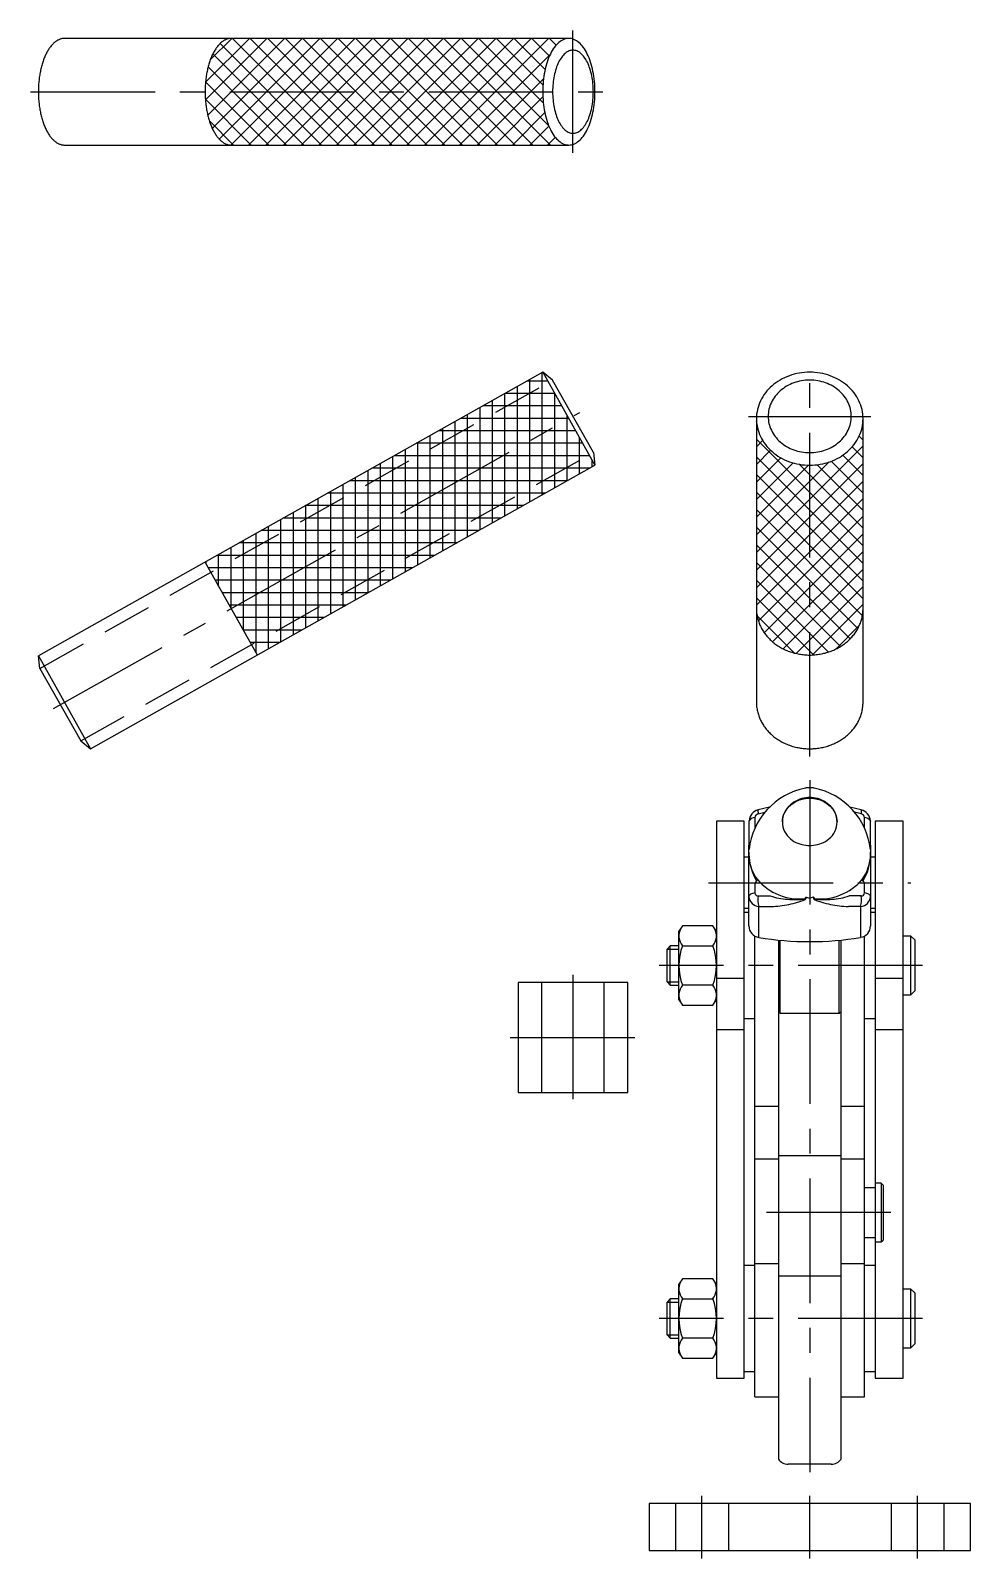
# Model space of a CAD drawing. Extents: x -210 to 341, y -47 to 379.
# Drawn here: x 101.2 to 341, y -24 to 365.6 of the extents above; entities that cross this region are included whole.
import ezdxf

# ---------------------------------------------------------------- set-up
doc = ezdxf.new("R2010")
doc.units = 0
doc.linetypes.add('CENTER', pattern=[50.8, 31.75, -6.35, 6.35, -6.35])
doc.linetypes.add('DASHED', pattern=[19.05, 12.7, -6.35])
doc.layers.get('0').update_dxf_attribs({"linetype": 'CONTINUOUS'})
doc.layers.add('CENTER', color=1, linetype='CENTER')

msp = doc.modelspace()

# ---------------------------------------------------------------- linework, layer by layer
at = {"color": 7, "linetype": 'CONTINUOUS'}
for p, q in [((238.55, 363.6), (109.89, 363.6)), ((109.89, 336.4), (238.55, 336.4)), ((231.88, 278.48), (103.23, 206.18)), ((234.41, 276.46), (231.88, 278.48)), ((231.88, 278.48), (245.21, 254.77)), ((244.8, 257.98), (234.41, 276.46)), ((286.4, 266.63), (286.4, 194.33)), ((313.6, 194.33), (313.6, 266.63)), ((244.8, 257.98), (245.21, 254.77)), ((116.56, 182.47), (245.21, 254.77)), ((159.09, 206.37), (145.76, 230.08)), ((103.64, 202.97), (103.23, 206.18)), ((103.23, 206.18), (116.56, 182.47)), ((103.64, 202.97), (114.03, 184.49)), ((114.03, 184.49), (116.56, 182.47)), ((300.95, 172.47), (299.05, 172.47)), ((289.73, 167.55), (286.84, 166.85)), ((299.05, 169.97), (299.07, 169.97)), ((300.95, 169.97), (300.93, 169.97)), ((313.16, 166.85), (310.26, 167.55)), ((276.2, 164), (276.2, 21.95)), ((283.3, 164), (276.2, 164)), ((283.3, 21.95), (283.3, 164)), ((284.5, 163.96), (284.53, 164.11)), ((284.5, 163.96), (284.5, 157.89)), ((286.03, 164.91), (286.03, 162.38)), ((286.87, 165.87), (288.56, 166.27)), ((313.13, 165.87), (311.43, 166.28)), ((313.97, 162.38), (313.97, 164.91)), ((315.47, 164.11), (315.5, 163.96)), ((315.5, 157.89), (315.5, 163.96)), ((316.7, 164), (316.7, 21.95)), ((323.8, 164), (316.7, 164)), ((323.8, 21.95), (323.8, 164)), ((284.5, 156.1), (284.5, 155.51)), ((299.05, 157.86), (299.07, 157.86)), ((300.95, 157.86), (300.93, 157.86)), ((315.5, 155.51), (315.5, 156.1)), ((284.09, 154.79), (283.3, 154.79)), ((284.5, 155.51), (284.57, 154.7)), ((316.7, 154.79), (315.91, 154.79)), ((284.5, 137.29), (284.5, 150.82)), ((286.03, 148.23), (286.03, 145.71)), ((313.97, 145.71), (313.97, 148.23)), ((315.5, 150.82), (315.5, 137.29)), ((286.87, 144.95), (289.92, 144.93)), ((298.83, 144.38), (298.83, 144.23)), ((299.02, 144.58), (299, 144.22)), ((299.05, 144.58), (300, 144.38)), ((300.95, 144.58), (300, 144.38)), ((300.98, 144.58), (301, 144.22)), ((301.17, 144.38), (301.17, 144.23)), ((313.13, 144.95), (310.08, 144.93)), ((283.3, 141.79), (284.09, 141.79)), ((284.5, 140.7), (283.3, 140.7)), ((287.02, 142.27), (290.14, 142.25)), ((287.02, 134.33), (287.02, 142.27)), ((312.98, 142.27), (309.86, 142.25)), ((312.98, 142.27), (312.98, 134.33)), ((316.7, 140.7), (315.5, 140.7)), ((315.91, 141.79), (316.7, 141.79)), ((267.58, 137.29), (266.62, 135.94)), ((275.25, 137.29), (267.58, 137.29)), ((276.2, 135.94), (275.25, 137.29)), ((266.62, 118.46), (266.62, 135.94)), ((286, 17.2), (286, 134.7)), ((292, 133.68), (292, 1.34)), ((292.45, 115.05), (292.45, 133.64)), ((307.55, 115.05), (307.55, 133.64)), ((308, 1.34), (308, 133.68)), ((314, 17.2), (314, 134.71)), ((325.8, 134.7), (323.8, 134.7)), ((325.8, 119.7), (325.8, 134.7)), ((326.8, 133.7), (325.8, 134.7)), ((326.8, 133.7), (326.8, 120.7)), ((264.41, 132.2), (263.6, 131.39)), ((263.6, 123.01), (263.6, 131.39)), ((264.41, 122.2), (264.41, 132.2)), ((266.62, 132.2), (264.41, 132.2)), ((267.58, 132.24), (275.25, 132.24)), ((253.6, 122.85), (225.6, 122.85)), ((225.6, 122.85), (225.6, 94.85)), ((231.6, 122.85), (231.6, 94.85)), ((247.6, 94.85), (247.6, 122.85)), ((253.6, 94.85), (253.6, 122.85)), ((263.6, 123.01), (264.41, 122.2)), ((264.41, 122.2), (266.62, 122.2)), ((275.25, 122.15), (267.58, 122.15)), ((283.3, 123.86), (276.2, 123.86)), ((323.8, 123.86), (316.7, 123.86)), ((266.62, 118.46), (267.58, 117.11)), ((267.58, 117.11), (275.25, 117.11)), ((275.25, 117.11), (276.2, 118.46)), ((323.8, 119.7), (325.8, 119.7)), ((325.8, 119.7), (326.8, 120.7)), ((283.3, 113.7), (286, 113.7)), ((292, 115.5), (292.45, 115.05)), ((292.45, 115.05), (307.55, 115.05)), ((307.55, 115.05), (308, 115.5)), ((314, 113.7), (316.7, 113.7)), ((276.2, 110.91), (283.3, 110.91)), ((316.7, 110.91), (323.8, 110.91)), ((225.6, 94.85), (253.6, 94.85)), ((292, 91.2), (286, 91.2)), ((314, 91.2), (308, 91.2)), ((292, 78.75), (308, 78.75)), ((292, 77.79), (286, 77.79)), ((314, 77.79), (308, 77.79)), ((316.7, 70.52), (314, 70.52)), ((318.2, 71.7), (316.7, 71.7)), ((318.2, 71.7), (318.2, 56.7)), ((318.7, 71.2), (318.2, 71.7)), ((318.7, 71.2), (318.7, 57.2)), ((314, 57.87), (316.7, 57.87)), ((316.7, 56.7), (318.2, 56.7)), ((318.2, 56.7), (318.7, 57.2)), ((286, 50.7), (283.3, 50.7)), ((292, 51.1), (286, 51.1)), ((314, 51.1), (308, 51.1)), ((316.7, 50.7), (314, 50.7)), ((267.58, 47.29), (266.62, 45.94)), ((275.25, 47.29), (267.58, 47.29)), ((276.2, 45.94), (275.25, 47.29)), ((292, 48.1), (308, 48.1)), ((266.62, 28.46), (266.62, 45.94)), ((325.8, 44.7), (323.8, 44.7)), ((325.8, 29.7), (325.8, 44.7)), ((326.8, 43.7), (325.8, 44.7)), ((326.8, 43.7), (326.8, 30.7)), ((264.41, 42.2), (263.6, 41.39)), ((263.6, 33.01), (263.6, 41.39)), ((264.41, 32.2), (264.41, 42.2)), ((266.62, 42.2), (264.41, 42.2)), ((267.58, 42.24), (275.25, 42.24)), ((263.6, 33.01), (264.41, 32.2)), ((264.41, 32.2), (266.62, 32.2)), ((275.25, 32.16), (267.58, 32.16)), ((266.62, 28.46), (267.58, 27.11)), ((275.25, 27.11), (276.2, 28.46)), ((323.8, 29.7), (325.8, 29.7)), ((325.8, 29.7), (326.8, 30.7)), ((267.58, 27.11), (275.25, 27.11)), ((283.3, 23.7), (286, 23.7)), ((314, 23.7), (316.7, 23.7)), ((276.2, 21.95), (283.3, 21.95)), ((316.7, 21.95), (323.8, 21.95)), ((286, 17.2), (292, 17.2)), ((308, 17.2), (314, 17.2)), ((305.5, 0), (294.5, 0)), ((341, -10), (259, -10)), ((259, -10), (259, -22)), ((341, -22), (341, -10)), ((259, -22), (341, -22))]:
    msp.add_line(p, q, dxfattribs=at)
at = {"color": 3, "linetype": 'CONTINUOUS'}
for p, q in [((145.84, 347.9), (161.54, 363.6)), ((145.87, 352.41), (157.05, 363.6)), ((146.44, 344.01), (166.03, 363.6)), ((147.08, 358.12), (152.56, 363.6)), ((147.58, 340.66), (170.52, 363.6)), ((149.35, 337.94), (175.01, 363.6)), ((152.31, 336.4), (179.5, 363.6)), ((179.96, 336.4), (152.76, 363.6)), ((156.79, 336.4), (183.99, 363.6)), ((184.45, 336.4), (157.25, 363.6)), ((161.29, 336.4), (188.49, 363.6)), ((188.94, 336.4), (161.74, 363.6)), ((165.78, 336.4), (192.98, 363.6)), ((193.44, 336.4), (166.24, 363.6)), ((170.27, 336.4), (197.47, 363.6)), ((197.93, 336.4), (170.73, 363.6)), ((174.76, 336.4), (201.96, 363.6)), ((202.42, 336.4), (175.22, 363.6)), ((179.25, 336.4), (206.45, 363.6)), ((206.91, 336.4), (179.71, 363.6)), ((183.74, 336.4), (210.94, 363.6)), ((211.4, 336.4), (184.2, 363.6)), ((188.23, 336.4), (215.43, 363.6)), ((215.89, 336.4), (188.69, 363.6)), ((192.72, 336.4), (219.92, 363.6)), ((220.38, 336.4), (193.18, 363.6)), ((197.21, 336.4), (224.41, 363.6)), ((224.87, 336.4), (197.67, 363.6)), ((201.7, 336.4), (228.9, 363.6)), ((229.36, 336.4), (202.16, 363.6)), ((206.19, 336.4), (233.39, 363.6)), ((233.85, 336.4), (206.65, 363.6)), ((233.42, 341.32), (211.14, 363.6)), ((232.03, 347.2), (215.63, 363.6)), ((231.94, 351.78), (220.12, 363.6)), ((232.5, 355.71), (224.61, 363.6)), ((233.6, 359.1), (229.1, 363.6)), ((235.3, 361.88), (233.59, 363.6)), ((237.79, 363.51), (237.88, 363.6)), ((238.11, 363.57), (238.08, 363.6)), ((170.98, 336.4), (147.73, 359.65)), ((175.47, 336.4), (149.58, 362.3)), ((210.68, 336.4), (233.78, 359.5)), ((166.49, 336.4), (146.54, 356.36)), ((162, 336.4), (145.88, 352.53)), ((215.17, 336.4), (232.08, 353.32)), ((157.51, 336.4), (145.83, 348.08)), ((219.66, 336.4), (231.92, 348.66)), ((224.15, 336.4), (232.42, 344.67)), ((153.02, 336.4), (146.84, 342.58)), ((228.64, 336.4), (233.46, 341.22)), ((233.13, 336.4), (235.09, 338.37)), ((237.62, 336.4), (237.72, 336.5)), ((238.34, 336.4), (238.33, 336.41)), ((228.6, 245.44), (228.6, 276.64)), ((231.77, 247.22), (231.77, 278.42)), ((234.94, 273.05), (222.22, 273.05)), ((222.25, 241.87), (222.25, 273.07)), ((225.42, 243.65), (225.42, 274.85)), ((233.15, 276.22), (227.87, 276.22)), ((234.95, 249), (234.95, 273.02)), ((215.9, 238.3), (215.9, 269.5)), ((236.72, 269.87), (216.57, 269.87)), ((219.07, 240.08), (219.07, 271.28)), ((209.55, 234.73), (209.55, 265.93)), ((238.5, 266.7), (210.92, 266.7)), ((212.72, 236.51), (212.72, 267.71)), ((238.12, 250.79), (238.12, 267.37)), ((286.43, 265.86), (286.4, 265.89)), ((313.6, 265.63), (313.56, 265.67)), ((203.2, 231.16), (203.2, 262.36)), ((240.29, 263.52), (205.27, 263.52)), ((206.37, 232.95), (206.37, 264.15)), ((241.3, 252.57), (241.3, 261.72)), ((286.4, 263.95), (286.68, 264.23)), ((313.6, 234.2), (286.4, 261.4)), ((286.4, 259.46), (287.99, 261.05)), ((313.6, 261.14), (312.59, 262.14)), ((313.21, 263.82), (313.6, 264.21)), ((243.86, 257.17), (193.97, 257.17)), ((196.85, 227.59), (196.85, 258.79)), ((242.07, 260.35), (199.62, 260.35)), ((200.02, 229.38), (200.02, 260.58)), ((286.4, 232.52), (313.6, 259.72)), ((286.4, 254.97), (290.01, 258.58)), ((313.6, 252.16), (308.43, 257.32)), ((313.6, 256.65), (310.81, 259.43)), ((187.32, 222.24), (187.32, 253.44)), ((243.84, 254), (188.32, 254)), ((190.5, 224.02), (190.5, 255.22)), ((193.67, 225.81), (193.67, 257.01)), ((244.47, 254.36), (244.47, 256.08)), ((313.6, 229.71), (286.4, 256.91)), ((286.4, 250.48), (292.6, 256.68)), ((286.4, 237.01), (304.99, 255.59)), ((286.4, 245.99), (295.77, 255.36)), ((286.4, 228.03), (313.6, 255.23)), ((286.4, 241.5), (299.67, 254.77)), ((313.6, 238.69), (297.28, 255.01)), ((313.6, 243.18), (301.89, 254.88)), ((313.6, 247.67), (305.49, 255.78)), ((180.97, 218.67), (180.97, 249.87)), ((238.19, 250.82), (182.67, 250.82)), ((184.15, 220.46), (184.15, 251.66)), ((313.6, 225.22), (286.4, 252.42)), ((286.4, 223.54), (313.6, 250.74)), ((174.62, 215.1), (174.62, 246.3)), ((232.54, 247.65), (177.02, 247.65)), ((177.8, 216.89), (177.8, 248.09)), ((313.6, 220.73), (286.4, 247.93)), ((286.4, 219.05), (313.6, 246.25)), ((168.27, 211.53), (168.27, 242.74)), ((226.89, 244.47), (171.37, 244.47)), ((171.45, 213.32), (171.45, 244.52)), ((313.44, 216.4), (286.4, 243.44)), ((286.9, 215.05), (313.6, 241.76)), ((215.59, 238.12), (160.07, 238.12)), ((161.92, 207.97), (161.92, 239.17)), ((165.1, 209.75), (165.1, 240.95)), ((221.24, 241.3), (165.72, 241.3)), ((312.26, 213.09), (286.4, 238.94)), ((152.4, 218.27), (152.4, 233.81)), ((209.94, 234.95), (154.42, 234.95)), ((155.57, 212.62), (155.57, 235.6)), ((158.75, 206.97), (158.75, 237.38)), ((310.33, 210.52), (286.4, 234.45)), ((288.39, 212.06), (313.6, 237.27)), ((146.05, 229.57), (146.05, 230.25)), ((204.29, 231.77), (148.77, 231.77)), ((149.22, 223.92), (149.22, 232.03)), ((307.83, 208.53), (286.4, 229.96)), ((290.54, 209.71), (313.6, 232.78)), ((198.64, 228.6), (146.6, 228.6)), ((293.25, 207.94), (313.6, 228.29)), ((192.99, 225.42), (148.38, 225.42)), ((187.34, 222.25), (150.17, 222.25)), ((304.75, 207.12), (286.4, 225.47)), ((296.56, 206.76), (313.6, 223.8)), ((181.69, 219.07), (151.95, 219.07)), ((300.98, 206.4), (286.4, 220.98)), ((300.68, 206.39), (313.6, 219.31)), ((176.04, 215.9), (153.73, 215.9)), ((296, 206.9), (286.58, 216.32)), ((170.39, 212.72), (155.52, 212.72)), ((306.69, 207.9), (312.64, 213.86)), ((164.74, 209.55), (157.3, 209.55)), ((159.09, 206.37), (159.09, 206.37)), ((263.6, 131.39), (266.62, 131.39)), ((263.6, 123.01), (266.62, 123.01)), ((263.6, 41.39), (266.62, 41.39)), ((263.6, 33.01), (266.62, 33.01))]:
    msp.add_line(p, q, dxfattribs=at)
at = {"color": 3, "linetype": 'DASHED'}
for p, q in [((103.64, 202.97), (234.41, 276.46)), ((114.03, 184.49), (244.8, 257.98)), ((265.75, -10), (265.75, -22)), ((279.25, -10), (279.25, -22)), ((320.75, -10), (320.75, -22)), ((334.25, -10), (334.25, -22))]:
    msp.add_line(p, q, dxfattribs=at)
at = {"color": 7, "linetype": 'CONTINUOUS', "flags": 128}
for points in [[(299.1, 172.47), (299, 172.46), (298.9, 172.45)], [(301.1, 172.45), (301, 172.46), (300.9, 172.47)], [(293.02, 163.83), (293.05, 164.44), (293.25, 165.36), (293.61, 166.24), (294.12, 167.06), (294.77, 167.81), (295.55, 168.46), (296.42, 169), (297.38, 169.41), (298.41, 169.69), (299.46, 169.84), (300.54, 169.84), (301.59, 169.69), (302.62, 169.41), (303.58, 169), (304.45, 168.46), (305.23, 167.81), (305.88, 167.06), (306.39, 166.24), (306.75, 165.36), (306.95, 164.44), (306.98, 163.8)], [(286.86, 166.85), (286.82, 166.84), (286.79, 166.77), (286.78, 166.63), (286.79, 166.43), (286.82, 166.17), (286.87, 165.87)], [(284.46, 154.87), (284.33, 154.82), (284.09, 154.79)], [(315.91, 154.79), (315.67, 154.82), (315.54, 154.87)], [(286.03, 145.71), (285.71, 145.66), (285.42, 145.58), (285.16, 145.48), (284.93, 145.36), (284.75, 145.23), (284.61, 145.08), (284.53, 144.92), (284.5, 144.76)], [(315.5, 144.76), (315.47, 144.92), (315.39, 145.08), (315.25, 145.23), (315.07, 145.36), (314.84, 145.48), (314.58, 145.58), (314.29, 145.66), (313.97, 145.71)], [(284.09, 141.79), (284.33, 141.76), (284.5, 141.7)], [(315.5, 141.7), (315.67, 141.76), (315.91, 141.79)]]:
    msp.add_lwpolyline(points, dxfattribs=at)
at = {"color": 7, "linetype": 'CONTINUOUS'}
for points in [[(109.89, 363.6, 0), (109.73, 363.6, 0), (109.57, 363.58, 0), (109.4, 363.56, 0), (109.24, 363.54, 0), (109.08, 363.5, 0), (108.92, 363.45, 0), (108.75, 363.4, 0), (108.59, 363.34, 0), (108.43, 363.27, 0), (108.28, 363.19, 0), (108.12, 363.11, 0), (107.96, 363.01, 0), (107.8, 362.91, 0), (107.65, 362.81, 0), (107.5, 362.69, 0), (107.34, 362.56, 0), (107.19, 362.43, 0), (107.05, 362.29, 0), (106.9, 362.15, 0), (106.75, 361.99, 0), (106.61, 361.83, 0), (106.47, 361.67, 0), (106.33, 361.49, 0), (106.19, 361.31, 0), (106.06, 361.12, 0), (105.92, 360.92, 0), (105.8, 360.72, 0), (105.67, 360.51, 0), (105.54, 360.3, 0), (105.42, 360.08, 0), (105.3, 359.85, 0), (105.18, 359.62, 0), (105.07, 359.38, 0), (104.96, 359.13, 0), (104.85, 358.88, 0), (104.74, 358.63, 0), (104.64, 358.37, 0), (104.54, 358.1, 0), (104.45, 357.83, 0), (104.35, 357.56, 0), (104.27, 357.28, 0), (104.18, 356.99, 0), (104.1, 356.7, 0), (104.02, 356.41, 0), (103.94, 356.12, 0), (103.87, 355.81, 0), (103.8, 355.51, 0), (103.74, 355.2, 0), (103.68, 354.89, 0), (103.62, 354.58, 0), (103.57, 354.27, 0), (103.52, 353.95, 0), (103.47, 353.63, 0), (103.43, 353.31, 0), (103.39, 352.98, 0), (103.36, 352.65, 0), (103.33, 352.32, 0), (103.3, 352, 0), (103.28, 351.67, 0), (103.26, 351.33, 0), (103.25, 351, 0), (103.24, 350.67, 0), (103.23, 350.33, 0), (103.23, 350, 0), (103.23, 349.67, 0), (103.24, 349.33, 0), (103.25, 349, 0), (103.26, 348.67, 0), (103.28, 348.33, 0), (103.3, 348, 0), (103.33, 347.68, 0), (103.36, 347.35, 0), (103.39, 347.02, 0), (103.43, 346.69, 0), (103.47, 346.37, 0), (103.52, 346.05, 0), (103.57, 345.73, 0), (103.62, 345.42, 0), (103.68, 345.11, 0), (103.74, 344.8, 0), (103.8, 344.49, 0), (103.87, 344.19, 0), (103.94, 343.88, 0), (104.02, 343.59, 0), (104.1, 343.3, 0), (104.18, 343.01, 0), (104.27, 342.72, 0), (104.35, 342.44, 0), (104.45, 342.17, 0), (104.54, 341.9, 0), (104.64, 341.63, 0), (104.74, 341.37, 0), (104.85, 341.12, 0), (104.96, 340.87, 0), (105.07, 340.62, 0), (105.18, 340.38, 0), (105.3, 340.15, 0), (105.42, 339.92, 0), (105.54, 339.7, 0), (105.67, 339.49, 0), (105.8, 339.28, 0), (105.92, 339.08, 0), (106.06, 338.88, 0), (106.19, 338.69, 0), (106.33, 338.51, 0), (106.47, 338.33, 0), (106.61, 338.17, 0), (106.75, 338.01, 0), (106.9, 337.85, 0), (107.05, 337.71, 0), (107.19, 337.57, 0), (107.34, 337.44, 0), (107.5, 337.31, 0), (107.65, 337.19, 0), (107.8, 337.09, 0), (107.96, 336.99, 0), (108.12, 336.89, 0), (108.28, 336.81, 0), (108.43, 336.73, 0), (108.59, 336.66, 0), (108.75, 336.6, 0), (108.92, 336.55, 0), (109.08, 336.5, 0), (109.24, 336.46, 0), (109.4, 336.44, 0), (109.57, 336.42, 0), (109.73, 336.4, 0), (109.89, 336.4, 0)], [(152.43, 363.6, 0), (152.26, 363.6, 0), (152.1, 363.58, 0), (151.94, 363.56, 0), (151.77, 363.54, 0), (151.61, 363.5, 0), (151.45, 363.45, 0), (151.29, 363.4, 0), (151.13, 363.34, 0), (150.97, 363.27, 0), (150.81, 363.19, 0), (150.65, 363.11, 0), (150.49, 363.01, 0), (150.34, 362.91, 0), (150.18, 362.81, 0), (150.03, 362.69, 0), (149.88, 362.56, 0), (149.73, 362.43, 0), (149.58, 362.29, 0), (149.43, 362.15, 0), (149.28, 361.99, 0), (149.14, 361.83, 0), (149, 361.67, 0), (148.86, 361.49, 0), (148.72, 361.31, 0), (148.59, 361.12, 0), (148.46, 360.92, 0), (148.33, 360.72, 0), (148.2, 360.51, 0), (148.07, 360.3, 0), (147.95, 360.08, 0), (147.83, 359.85, 0), (147.71, 359.62, 0), (147.6, 359.38, 0), (147.49, 359.13, 0), (147.38, 358.88, 0), (147.28, 358.63, 0), (147.17, 358.37, 0), (147.07, 358.1, 0), (146.98, 357.83, 0), (146.89, 357.56, 0), (146.8, 357.28, 0), (146.71, 356.99, 0), (146.63, 356.7, 0), (146.55, 356.41, 0), (146.47, 356.12, 0), (146.4, 355.81, 0), (146.33, 355.51, 0), (146.27, 355.2, 0), (146.21, 354.89, 0), (146.15, 354.58, 0), (146.1, 354.27, 0), (146.05, 353.95, 0), (146, 353.63, 0), (145.96, 353.31, 0), (145.93, 352.98, 0), (145.89, 352.65, 0), (145.86, 352.32, 0), (145.84, 352, 0), (145.81, 351.67, 0), (145.79, 351.33, 0), (145.78, 351, 0), (145.77, 350.67, 0), (145.76, 350.33, 0), (145.76, 350, 0), (145.76, 349.67, 0), (145.77, 349.33, 0), (145.78, 349, 0), (145.79, 348.67, 0), (145.81, 348.33, 0), (145.84, 348, 0), (145.86, 347.68, 0), (145.89, 347.35, 0), (145.93, 347.02, 0), (145.96, 346.69, 0), (146, 346.37, 0), (146.05, 346.05, 0), (146.1, 345.73, 0), (146.15, 345.42, 0), (146.21, 345.11, 0), (146.27, 344.8, 0), (146.33, 344.49, 0), (146.4, 344.19, 0), (146.47, 343.88, 0), (146.55, 343.59, 0), (146.63, 343.3, 0), (146.71, 343.01, 0), (146.8, 342.72, 0), (146.89, 342.44, 0), (146.98, 342.17, 0), (147.07, 341.9, 0), (147.17, 341.63, 0), (147.28, 341.37, 0), (147.38, 341.12, 0), (147.49, 340.87, 0), (147.6, 340.62, 0), (147.71, 340.38, 0), (147.83, 340.15, 0), (147.95, 339.92, 0), (148.07, 339.7, 0), (148.2, 339.49, 0), (148.33, 339.28, 0), (148.46, 339.08, 0), (148.59, 338.88, 0), (148.72, 338.69, 0), (148.86, 338.51, 0), (149, 338.33, 0), (149.14, 338.17, 0), (149.28, 338.01, 0), (149.43, 337.85, 0), (149.58, 337.71, 0), (149.73, 337.57, 0), (149.88, 337.44, 0), (150.03, 337.31, 0), (150.18, 337.19, 0), (150.34, 337.09, 0), (150.49, 336.99, 0), (150.65, 336.89, 0), (150.81, 336.81, 0), (150.97, 336.73, 0), (151.13, 336.66, 0), (151.29, 336.6, 0), (151.45, 336.55, 0), (151.61, 336.5, 0), (151.77, 336.46, 0), (151.94, 336.44, 0), (152.1, 336.42, 0), (152.26, 336.4, 0), (152.43, 336.4, 0)], [(238.55, 363.6, 0), (238.22, 363.58, 0), (237.89, 363.54, 0), (237.57, 363.45, 0), (237.25, 363.34, 0), (236.93, 363.19, 0), (236.61, 363.01, 0), (236.3, 362.81, 0), (236, 362.56, 0), (235.7, 362.29, 0), (235.41, 361.99, 0), (235.12, 361.67, 0), (234.84, 361.31, 0), (234.58, 360.92, 0), (234.32, 360.51, 0), (234.07, 360.08, 0), (233.84, 359.62, 0), (233.61, 359.13, 0), (233.4, 358.63, 0), (233.19, 358.1, 0), (233.01, 357.56, 0), (232.83, 356.99, 0), (232.67, 356.41, 0), (232.52, 355.81, 0), (232.39, 355.2, 0), (232.27, 354.58, 0), (232.17, 353.95, 0), (232.08, 353.31, 0), (232.01, 352.65, 0), (231.96, 352, 0), (231.91, 351.33, 0), (231.89, 350.67, 0), (231.88, 350, 0), (231.89, 349.33, 0), (231.91, 348.67, 0), (231.96, 348, 0), (232.01, 347.35, 0), (232.08, 346.69, 0), (232.17, 346.05, 0), (232.27, 345.42, 0), (232.39, 344.8, 0), (232.52, 344.19, 0), (232.67, 343.59, 0), (232.83, 343.01, 0), (233.01, 342.44, 0), (233.19, 341.9, 0), (233.4, 341.37, 0), (233.61, 340.87, 0), (233.84, 340.38, 0), (234.07, 339.92, 0), (234.32, 339.49, 0), (234.58, 339.08, 0), (234.84, 338.69, 0), (235.12, 338.33, 0), (235.41, 338.01, 0), (235.7, 337.71, 0), (236, 337.44, 0), (236.3, 337.19, 0), (236.61, 336.99, 0), (236.93, 336.81, 0), (237.25, 336.66, 0), (237.57, 336.55, 0), (237.89, 336.46, 0), (238.22, 336.42, 0), (238.55, 336.4, 0), (238.87, 336.42, 0), (239.2, 336.46, 0), (239.52, 336.55, 0), (239.85, 336.66, 0), (240.16, 336.81, 0), (240.48, 336.99, 0), (240.79, 337.19, 0), (241.1, 337.44, 0), (241.4, 337.71, 0), (241.69, 338.01, 0), (241.97, 338.33, 0), (242.25, 338.69, 0), (242.51, 339.08, 0), (242.77, 339.49, 0), (243.02, 339.92, 0), (243.26, 340.38, 0), (243.48, 340.87, 0), (243.7, 341.37, 0), (243.9, 341.9, 0), (244.09, 342.44, 0), (244.26, 343.01, 0), (244.42, 343.59, 0), (244.57, 344.19, 0), (244.7, 344.8, 0), (244.82, 345.42, 0), (244.92, 346.05, 0), (245.01, 346.69, 0), (245.08, 347.35, 0), (245.14, 348, 0), (245.18, 348.67, 0), (245.2, 349.33, 0), (245.21, 350, 0), (245.2, 350.67, 0), (245.18, 351.33, 0), (245.14, 352, 0), (245.08, 352.65, 0), (245.01, 353.31, 0), (244.92, 353.95, 0), (244.82, 354.58, 0), (244.7, 355.2, 0), (244.57, 355.81, 0), (244.42, 356.41, 0), (244.26, 356.99, 0), (244.09, 357.56, 0), (243.9, 358.1, 0), (243.7, 358.63, 0), (243.48, 359.13, 0), (243.26, 359.62, 0), (243.02, 360.08, 0), (242.77, 360.51, 0), (242.51, 360.92, 0), (242.25, 361.31, 0), (241.97, 361.67, 0), (241.69, 361.99, 0), (241.4, 362.29, 0), (241.1, 362.56, 0), (240.79, 362.81, 0), (240.48, 363.01, 0), (240.16, 363.19, 0), (239.85, 363.34, 0), (239.52, 363.45, 0), (239.2, 363.54, 0), (238.87, 363.58, 0), (238.55, 363.6, 0)], [(239.6, 360.6, 0), (239.35, 360.59, 0), (239.09, 360.55, 0), (238.84, 360.49, 0), (238.59, 360.4, 0), (238.34, 360.28, 0), (238.09, 360.14, 0), (237.85, 359.98, 0), (237.62, 359.79, 0), (237.38, 359.58, 0), (237.16, 359.35, 0), (236.93, 359.09, 0), (236.72, 358.81, 0), (236.51, 358.51, 0), (236.31, 358.19, 0), (236.12, 357.85, 0), (235.93, 357.5, 0), (235.75, 357.12, 0), (235.59, 356.73, 0), (235.43, 356.31, 0), (235.28, 355.89, 0), (235.15, 355.45, 0), (235.02, 355, 0), (234.91, 354.53, 0), (234.81, 354.06, 0), (234.71, 353.57, 0), (234.63, 353.08, 0), (234.56, 352.58, 0), (234.51, 352.07, 0), (234.47, 351.56, 0), (234.44, 351.04, 0), (234.42, 350.52, 0), (234.41, 350, 0), (234.42, 349.48, 0), (234.44, 348.96, 0), (234.47, 348.44, 0), (234.51, 347.93, 0), (234.56, 347.42, 0), (234.63, 346.92, 0), (234.71, 346.43, 0), (234.81, 345.94, 0), (234.91, 345.47, 0), (235.02, 345, 0), (235.15, 344.55, 0), (235.28, 344.11, 0), (235.43, 343.69, 0), (235.59, 343.27, 0), (235.75, 342.88, 0), (235.93, 342.5, 0), (236.12, 342.15, 0), (236.31, 341.81, 0), (236.51, 341.49, 0), (236.72, 341.19, 0), (236.93, 340.91, 0), (237.16, 340.65, 0), (237.38, 340.42, 0), (237.62, 340.21, 0), (237.85, 340.02, 0), (238.09, 339.86, 0), (238.34, 339.72, 0), (238.59, 339.6, 0), (238.84, 339.51, 0), (239.09, 339.45, 0), (239.35, 339.41, 0), (239.6, 339.4, 0), (239.86, 339.41, 0), (240.11, 339.45, 0), (240.37, 339.51, 0), (240.62, 339.6, 0), (240.87, 339.72, 0), (241.11, 339.86, 0), (241.35, 340.02, 0), (241.59, 340.21, 0), (241.82, 340.42, 0), (242.05, 340.65, 0), (242.27, 340.91, 0), (242.49, 341.19, 0), (242.7, 341.49, 0), (242.9, 341.81, 0), (243.09, 342.15, 0), (243.28, 342.5, 0), (243.45, 342.88, 0), (243.62, 343.27, 0), (243.77, 343.69, 0), (243.92, 344.11, 0), (244.06, 344.55, 0), (244.18, 345, 0), (244.3, 345.47, 0), (244.4, 345.94, 0), (244.49, 346.43, 0), (244.57, 346.92, 0), (244.64, 347.42, 0), (244.7, 347.93, 0), (244.74, 348.44, 0), (244.77, 348.96, 0), (244.79, 349.48, 0), (244.8, 350, 0), (244.79, 350.52, 0), (244.77, 351.04, 0), (244.74, 351.56, 0), (244.7, 352.07, 0), (244.64, 352.58, 0), (244.57, 353.08, 0), (244.49, 353.57, 0), (244.4, 354.06, 0), (244.3, 354.53, 0), (244.18, 355, 0), (244.06, 355.45, 0), (243.92, 355.89, 0), (243.77, 356.31, 0), (243.62, 356.73, 0), (243.45, 357.12, 0), (243.28, 357.5, 0), (243.09, 357.85, 0), (242.9, 358.19, 0), (242.7, 358.51, 0), (242.49, 358.81, 0), (242.27, 359.09, 0), (242.05, 359.35, 0), (241.82, 359.58, 0), (241.59, 359.79, 0), (241.35, 359.98, 0), (241.11, 360.14, 0), (240.87, 360.28, 0), (240.62, 360.4, 0), (240.37, 360.49, 0), (240.11, 360.55, 0), (239.86, 360.59, 0), (239.6, 360.6, 0)], [(286.4, 266.62, 0), (286.42, 266.04, 0), (286.46, 265.46, 0), (286.55, 264.89, 0), (286.66, 264.31, 0), (286.81, 263.74, 0), (286.99, 263.18, 0), (287.19, 262.63, 0), (287.44, 262.09, 0), (287.71, 261.56, 0), (288.01, 261.04, 0), (288.33, 260.53, 0), (288.69, 260.04, 0), (289.08, 259.56, 0), (289.49, 259.1, 0), (289.92, 258.66, 0), (290.38, 258.24, 0), (290.87, 257.84, 0), (291.37, 257.46, 0), (291.9, 257.1, 0), (292.44, 256.77, 0), (293.01, 256.46, 0), (293.59, 256.17, 0), (294.19, 255.91, 0), (294.8, 255.67, 0), (295.42, 255.46, 0), (296.05, 255.28, 0), (296.69, 255.12, 0), (297.35, 255, 0), (298, 254.9, 0), (298.67, 254.83, 0), (299.33, 254.78, 0), (300, 254.77, 0), (300.67, 254.78, 0), (301.33, 254.83, 0), (302, 254.9, 0), (302.65, 255, 0), (303.31, 255.12, 0), (303.95, 255.28, 0), (304.58, 255.46, 0), (305.2, 255.67, 0), (305.81, 255.91, 0), (306.41, 256.17, 0), (306.99, 256.46, 0), (307.56, 256.77, 0), (308.1, 257.1, 0), (308.63, 257.46, 0), (309.13, 257.84, 0), (309.62, 258.24, 0), (310.08, 258.66, 0), (310.51, 259.1, 0), (310.92, 259.56, 0), (311.31, 260.04, 0), (311.67, 260.53, 0), (311.99, 261.04, 0), (312.29, 261.56, 0), (312.56, 262.09, 0), (312.81, 262.63, 0), (313.01, 263.18, 0), (313.19, 263.74, 0), (313.34, 264.31, 0), (313.45, 264.89, 0), (313.54, 265.46, 0), (313.58, 266.04, 0), (313.6, 266.62, 0), (313.58, 267.21, 0), (313.54, 267.79, 0), (313.45, 268.37, 0), (313.34, 268.94, 0), (313.19, 269.51, 0), (313.01, 270.07, 0), (312.81, 270.62, 0), (312.56, 271.16, 0), (312.29, 271.69, 0), (311.99, 272.21, 0), (311.67, 272.72, 0), (311.31, 273.21, 0), (310.92, 273.69, 0), (310.51, 274.15, 0), (310.08, 274.59, 0), (309.62, 275.01, 0), (309.13, 275.41, 0), (308.63, 275.79, 0), (308.1, 276.15, 0), (307.56, 276.48, 0), (306.99, 276.8, 0), (306.41, 277.08, 0), (305.81, 277.34, 0), (305.2, 277.58, 0), (304.58, 277.79, 0), (303.95, 277.97, 0), (303.31, 278.13, 0), (302.65, 278.25, 0), (302, 278.35, 0), (301.33, 278.42, 0), (300.67, 278.47, 0), (300, 278.48, 0), (299.33, 278.47, 0), (298.67, 278.42, 0), (298, 278.35, 0), (297.35, 278.25, 0), (296.69, 278.13, 0), (296.05, 277.97, 0), (295.42, 277.79, 0), (294.8, 277.58, 0), (294.19, 277.34, 0), (293.59, 277.08, 0), (293.01, 276.8, 0), (292.44, 276.48, 0), (291.9, 276.15, 0), (291.37, 275.79, 0), (290.87, 275.41, 0), (290.38, 275.01, 0), (289.92, 274.59, 0), (289.49, 274.15, 0), (289.08, 273.69, 0), (288.69, 273.21, 0), (288.33, 272.72, 0), (288.01, 272.21, 0), (287.71, 271.69, 0), (287.44, 271.16, 0), (287.19, 270.62, 0), (286.99, 270.07, 0), (286.81, 269.51, 0), (286.66, 268.94, 0), (286.55, 268.37, 0), (286.46, 267.79, 0), (286.42, 267.21, 0), (286.4, 266.62, 0)], [(289.4, 267.22, 0), (289.41, 266.77, 0), (289.45, 266.31, 0), (289.51, 265.86, 0), (289.6, 265.42, 0), (289.72, 264.97, 0), (289.86, 264.54, 0), (290.02, 264.11, 0), (290.21, 263.68, 0), (290.42, 263.27, 0), (290.65, 262.86, 0), (290.91, 262.47, 0), (291.19, 262.08, 0), (291.49, 261.71, 0), (291.81, 261.36, 0), (292.15, 261.01, 0), (292.5, 260.69, 0), (292.88, 260.37, 0), (293.27, 260.08, 0), (293.69, 259.8, 0), (294.11, 259.54, 0), (294.55, 259.29, 0), (295, 259.07, 0), (295.47, 258.87, 0), (295.94, 258.68, 0), (296.43, 258.52, 0), (296.92, 258.38, 0), (297.42, 258.25, 0), (297.93, 258.16, 0), (298.44, 258.08, 0), (298.96, 258.02, 0), (299.48, 257.99, 0), (300, 257.98, 0), (300.52, 257.99, 0), (301.04, 258.02, 0), (301.56, 258.08, 0), (302.07, 258.16, 0), (302.58, 258.25, 0), (303.08, 258.38, 0), (303.57, 258.52, 0), (304.06, 258.68, 0), (304.53, 258.87, 0), (305, 259.07, 0), (305.45, 259.29, 0), (305.89, 259.54, 0), (306.31, 259.8, 0), (306.73, 260.08, 0), (307.12, 260.37, 0), (307.5, 260.69, 0), (307.85, 261.01, 0), (308.19, 261.36, 0), (308.51, 261.71, 0), (308.81, 262.08, 0), (309.09, 262.47, 0), (309.35, 262.86, 0), (309.58, 263.27, 0), (309.79, 263.68, 0), (309.98, 264.11, 0), (310.14, 264.54, 0), (310.28, 264.97, 0), (310.4, 265.42, 0), (310.49, 265.86, 0), (310.55, 266.31, 0), (310.59, 266.77, 0), (310.6, 267.22, 0), (310.59, 267.67, 0), (310.55, 268.12, 0), (310.49, 268.57, 0), (310.4, 269.02, 0), (310.28, 269.46, 0), (310.14, 269.9, 0), (309.98, 270.33, 0), (309.79, 270.75, 0), (309.58, 271.17, 0), (309.35, 271.57, 0), (309.09, 271.97, 0), (308.81, 272.35, 0), (308.51, 272.72, 0), (308.19, 273.08, 0), (307.85, 273.43, 0), (307.5, 273.75, 0), (307.12, 274.07, 0), (306.73, 274.36, 0), (306.31, 274.64, 0), (305.89, 274.9, 0), (305.45, 275.14, 0), (305, 275.37, 0), (304.53, 275.57, 0), (304.06, 275.76, 0), (303.57, 275.92, 0), (303.08, 276.06, 0), (302.58, 276.18, 0), (302.07, 276.28, 0), (301.56, 276.36, 0), (301.04, 276.42, 0), (300.52, 276.45, 0), (300, 276.46, 0), (299.48, 276.45, 0), (298.96, 276.42, 0), (298.44, 276.36, 0), (297.93, 276.28, 0), (297.42, 276.18, 0), (296.92, 276.06, 0), (296.43, 275.92, 0), (295.94, 275.76, 0), (295.47, 275.57, 0), (295, 275.37, 0), (294.55, 275.14, 0), (294.11, 274.9, 0), (293.69, 274.64, 0), (293.27, 274.36, 0), (292.88, 274.07, 0), (292.5, 273.75, 0), (292.15, 273.43, 0), (291.81, 273.08, 0), (291.49, 272.72, 0), (291.19, 272.35, 0), (290.91, 271.97, 0), (290.65, 271.57, 0), (290.42, 271.17, 0), (290.21, 270.75, 0), (290.02, 270.33, 0), (289.86, 269.9, 0), (289.72, 269.46, 0), (289.6, 269.02, 0), (289.51, 268.57, 0), (289.45, 268.12, 0), (289.41, 267.67, 0), (289.4, 267.22, 0)], [(286.4, 218.23, 0), (286.4, 217.94, 0), (286.42, 217.65, 0), (286.44, 217.36, 0), (286.46, 217.07, 0), (286.5, 216.78, 0), (286.55, 216.49, 0), (286.6, 216.2, 0), (286.66, 215.91, 0), (286.73, 215.63, 0), (286.81, 215.35, 0), (286.89, 215.07, 0), (286.99, 214.79, 0), (287.09, 214.51, 0), (287.19, 214.23, 0), (287.31, 213.96, 0), (287.44, 213.69, 0), (287.57, 213.42, 0), (287.71, 213.16, 0), (287.85, 212.9, 0), (288.01, 212.64, 0), (288.17, 212.38, 0), (288.33, 212.13, 0), (288.51, 211.88, 0), (288.69, 211.64, 0), (288.88, 211.4, 0), (289.08, 211.16, 0), (289.28, 210.93, 0), (289.49, 210.71, 0), (289.7, 210.48, 0), (289.92, 210.27, 0), (290.15, 210.05, 0), (290.38, 209.84, 0), (290.62, 209.64, 0), (290.87, 209.44, 0), (291.12, 209.25, 0), (291.37, 209.06, 0), (291.63, 208.88, 0), (291.9, 208.71, 0), (292.17, 208.53, 0), (292.44, 208.37, 0), (292.72, 208.21, 0), (293.01, 208.06, 0), (293.3, 207.91, 0), (293.59, 207.77, 0), (293.88, 207.64, 0), (294.19, 207.51, 0), (294.49, 207.39, 0), (294.8, 207.27, 0), (295.11, 207.17, 0), (295.42, 207.06, 0), (295.73, 206.97, 0), (296.05, 206.88, 0), (296.37, 206.8, 0), (296.69, 206.73, 0), (297.02, 206.66, 0), (297.35, 206.6, 0), (297.68, 206.55, 0), (298, 206.5, 0), (298.33, 206.46, 0), (298.67, 206.43, 0), (299, 206.4, 0), (299.33, 206.39, 0), (299.67, 206.37, 0), (300, 206.37, 0), (300.33, 206.37, 0), (300.67, 206.39, 0), (301, 206.4, 0), (301.33, 206.43, 0), (301.67, 206.46, 0), (302, 206.5, 0), (302.32, 206.55, 0), (302.65, 206.6, 0), (302.98, 206.66, 0), (303.31, 206.73, 0), (303.63, 206.8, 0), (303.95, 206.88, 0), (304.27, 206.97, 0), (304.58, 207.06, 0), (304.89, 207.17, 0), (305.2, 207.27, 0), (305.51, 207.39, 0), (305.81, 207.51, 0), (306.12, 207.64, 0), (306.41, 207.77, 0), (306.7, 207.91, 0), (306.99, 208.06, 0), (307.28, 208.21, 0), (307.56, 208.37, 0), (307.83, 208.53, 0), (308.1, 208.71, 0), (308.37, 208.88, 0), (308.63, 209.06, 0), (308.88, 209.25, 0), (309.13, 209.44, 0), (309.38, 209.64, 0), (309.62, 209.84, 0), (309.85, 210.05, 0), (310.08, 210.27, 0), (310.3, 210.48, 0), (310.51, 210.71, 0), (310.72, 210.93, 0), (310.92, 211.16, 0), (311.12, 211.4, 0), (311.31, 211.64, 0), (311.49, 211.88, 0), (311.67, 212.13, 0), (311.83, 212.38, 0), (311.99, 212.64, 0), (312.15, 212.9, 0), (312.29, 213.16, 0), (312.43, 213.42, 0), (312.56, 213.69, 0), (312.69, 213.96, 0), (312.81, 214.23, 0), (312.91, 214.51, 0), (313.01, 214.79, 0), (313.11, 215.07, 0), (313.19, 215.35, 0), (313.27, 215.63, 0), (313.34, 215.91, 0), (313.4, 216.2, 0), (313.45, 216.49, 0), (313.5, 216.78, 0), (313.54, 217.07, 0), (313.56, 217.36, 0), (313.58, 217.65, 0), (313.6, 217.94, 0), (313.6, 218.23, 0)], [(286.4, 194.33, 0), (286.4, 194.03, 0), (286.42, 193.74, 0), (286.44, 193.45, 0), (286.46, 193.16, 0), (286.5, 192.88, 0), (286.55, 192.59, 0), (286.6, 192.3, 0), (286.66, 192.01, 0), (286.73, 191.73, 0), (286.81, 191.44, 0), (286.89, 191.16, 0), (286.99, 190.88, 0), (287.09, 190.61, 0), (287.19, 190.33, 0), (287.31, 190.06, 0), (287.44, 189.79, 0), (287.57, 189.52, 0), (287.71, 189.26, 0), (287.85, 189, 0), (288.01, 188.74, 0), (288.17, 188.48, 0), (288.33, 188.23, 0), (288.51, 187.98, 0), (288.69, 187.74, 0), (288.88, 187.5, 0), (289.08, 187.26, 0), (289.28, 187.03, 0), (289.49, 186.8, 0), (289.7, 186.58, 0), (289.92, 186.36, 0), (290.15, 186.15, 0), (290.38, 185.94, 0), (290.62, 185.74, 0), (290.87, 185.54, 0), (291.12, 185.35, 0), (291.37, 185.16, 0), (291.63, 184.98, 0), (291.9, 184.8, 0), (292.17, 184.63, 0), (292.44, 184.47, 0), (292.72, 184.31, 0), (293.01, 184.16, 0), (293.3, 184.01, 0), (293.59, 183.87, 0), (293.88, 183.74, 0), (294.19, 183.61, 0), (294.49, 183.49, 0), (294.8, 183.37, 0), (295.11, 183.26, 0), (295.42, 183.16, 0), (295.73, 183.07, 0), (296.05, 182.98, 0), (296.37, 182.9, 0), (296.69, 182.82, 0), (297.02, 182.76, 0), (297.35, 182.7, 0), (297.68, 182.64, 0), (298, 182.6, 0), (298.33, 182.56, 0), (298.67, 182.53, 0), (299, 182.5, 0), (299.33, 182.48, 0), (299.67, 182.47, 0), (300, 182.47, 0), (300.33, 182.47, 0), (300.67, 182.48, 0), (301, 182.5, 0), (301.33, 182.53, 0), (301.67, 182.56, 0), (302, 182.6, 0), (302.32, 182.64, 0), (302.65, 182.7, 0), (302.98, 182.76, 0), (303.31, 182.82, 0), (303.63, 182.9, 0), (303.95, 182.98, 0), (304.27, 183.07, 0), (304.58, 183.16, 0), (304.89, 183.26, 0), (305.2, 183.37, 0), (305.51, 183.49, 0), (305.81, 183.61, 0), (306.12, 183.74, 0), (306.41, 183.87, 0), (306.7, 184.01, 0), (306.99, 184.16, 0), (307.28, 184.31, 0), (307.56, 184.47, 0), (307.83, 184.63, 0), (308.1, 184.8, 0), (308.37, 184.98, 0), (308.63, 185.16, 0), (308.88, 185.35, 0), (309.13, 185.54, 0), (309.38, 185.74, 0), (309.62, 185.94, 0), (309.85, 186.15, 0), (310.08, 186.36, 0), (310.3, 186.58, 0), (310.51, 186.8, 0), (310.72, 187.03, 0), (310.92, 187.26, 0), (311.12, 187.5, 0), (311.31, 187.74, 0), (311.49, 187.98, 0), (311.67, 188.23, 0), (311.83, 188.48, 0), (311.99, 188.74, 0), (312.15, 189, 0), (312.29, 189.26, 0), (312.43, 189.52, 0), (312.56, 189.79, 0), (312.69, 190.06, 0), (312.81, 190.33, 0), (312.91, 190.61, 0), (313.01, 190.88, 0), (313.11, 191.16, 0), (313.19, 191.44, 0), (313.27, 191.73, 0), (313.34, 192.01, 0), (313.4, 192.3, 0), (313.45, 192.59, 0), (313.5, 192.88, 0), (313.54, 193.16, 0), (313.56, 193.45, 0), (313.58, 193.74, 0), (313.6, 194.03, 0), (313.6, 194.33, 0)]]:
    msp.add_polyline3d(points, dxfattribs=at)
for centre, radius, start, end in [((302.43, 154.75), 18.03, 101.2979, 173.5783), ((297.54, 154.71), 18.07, 6.5351, 78.6089), ((298.63, 163.82), 5.61, 129.0651, 230.9349), ((299.92, 162.75), 7.27, 96.9199, 131.6218), ((300, 161.52), 8.5, 83.6966, 96.3034), ((300.08, 162.75), 7.27, 48.3747, 83.0836), ((301.37, 163.82), 5.61, 309.0343, 50.9657), ((287.53, 163.92), 3.01, 103.179, 176.3887), ((285.95, 163.23), 1.67, 87.2414, 148.4141), ((287.09, 164.83), 1.06, 101.9215, 175.6943), ((311.82, 166.4), 1.41, 337.969, 18.9662), ((312.91, 164.83), 1.06, 4.3057, 78.0785), ((312.47, 163.92), 3.01, 3.6113, 76.821), ((314.05, 163.23), 1.67, 31.5568, 92.7655), ((227.82, 156.97), 56.68, 357.7429, 0.9367), ((299.82, 165.44), 7.62, 231.6451, 264.1544), ((300, 165.38), 7.58, 262.934, 277.066), ((300.17, 165.45), 7.63, 275.8581, 308.3424), ((372.18, 156.97), 56.68, 179.0633, 182.2571), ((158.16, 151.6), 126.34, 359.645, 1.4207), ((298.3, 155.83), 13.81, 180.9798, 210.9327), ((294.46, 155.22), 9.91, 183.0325, 217.9969), ((304.92, 155.52), 10.58, 322.8027, 359.9901), ((302.44, 155.63), 13.07, 328.1388, 358.9816), ((441.84, 151.6), 126.34, 178.5793, 180.355), ((288.18, 146.82), 2.57, 132.1492, 146.6918), ((286, 149.2), 0.654, 313.6452, 353.5176), ((297.49, 158.48), 14.32, 220.8126, 275.3794), ((302.51, 158.48), 14.32, 264.6206, 319.1874), ((314, 149.2), 0.654, 186.4824, 226.3548), ((312.08, 147.04), 2.23, 32.2196, 48.9393), ((287.12, 144.9), 2.63, 183.0431, 267.795), ((286.83, 145.74), 0.798, 182.4587, 273.1313), ((292.22, 143.91), 5.45, 169.005, 197.4548), ((295.88, 163.76), 19.75, 252.4386, 265.5302), ((297.35, 151.85), 7.78, 276.8824, 278.9595), ((298.04, 147.37), 3.25, 279.1246, 281.6075), ((298.62, 144.67), 0.49, 278.7114, 295.1722), ((297.87, 145.26), 1.31, 317.4665, 325.8034), ((299.09, 146.99), 2.78, 264.7628, 268.1938), ((298.81, 144.28), 0.2, 302.3578, 343.3047), ((299.07, 144.44), 0.152, 112.3811, 143.7751), ((299.04, 144.52), 0.0593, 77.9288, 112.3835), ((300.96, 144.52), 0.0593, 67.6165, 102.0712), ((300.93, 144.44), 0.152, 36.2249, 67.6189), ((300.95, 146.51), 2.3, 271.266, 275.4142), ((301.19, 144.28), 0.2, 196.6953, 237.6422), ((302.17, 145.3), 1.36, 214.3662, 222.3636), ((301.38, 144.67), 0.49, 244.8278, 261.2886), ((301.96, 147.37), 3.25, 258.3925, 260.8754), ((302.65, 151.85), 7.78, 261.0405, 263.1176), ((304.12, 163.76), 19.75, 274.4698, 287.5614), ((307.78, 143.91), 5.45, 342.5452, 10.995), ((312.88, 144.9), 2.63, 272.205, 356.9568), ((313.17, 145.74), 0.798, 266.8687, 357.5413), ((289.83, 164.63), 22.38, 270.8052, 282.5405), ((296.07, 165.64), 21.64, 265.4063, 271.3797), ((288.61, 171.14), 29.01, 282.1058, 286.6329), ((296.13, 163.14), 19.14, 271.3876, 274.7644), ((290.58, 164.69), 22.27, 286.5221, 289.4709), ((296.52, 158.54), 14.53, 274.7279, 276.9528), ((294.81, 152.74), 9.58, 289.4369, 292.8619), ((297.32, 146.8), 3.13, 292.8392, 298.0773), ((298.17, 145.17), 1.3, 298.5342, 304.8503), ((301.83, 145.17), 1.3, 235.1497, 241.4658), ((302.68, 146.8), 3.13, 241.9227, 247.1608), ((305.19, 152.74), 9.58, 247.1381, 250.5631), ((303.48, 158.54), 14.53, 263.0472, 265.2721), ((309.42, 164.69), 22.27, 250.5291, 253.4779), ((303.87, 163.14), 19.14, 265.2356, 268.6124), ((311.39, 171.14), 29.01, 253.3671, 257.8942), ((303.93, 165.64), 21.64, 268.6203, 274.5937), ((310.17, 164.63), 22.38, 257.4595, 269.1948), ((270.44, 134.76), 3.82, 151.0341, 221.3759), ((272.38, 134.76), 3.82, 318.6242, 28.9659), ((287.39, 137.23), 2.89, 178.8241, 262.4789), ((312.62, 137.24), 2.88, 277.1839, 1.0639), ((300, 214.79), 81.5, 260.8375, 279.1625), ((280.46, 127.2), 13.84, 158.6153, 201.3847), ((262.36, 127.2), 13.84, 338.6153, 21.3847), ((270.44, 119.63), 3.82, 138.6241, 208.9662), ((272.38, 119.63), 3.82, 331.0338, 41.3758), ((270.44, 44.77), 3.82, 151.0339, 221.3758), ((272.38, 44.77), 3.82, 318.6242, 28.966), ((280.46, 37.2), 13.84, 158.6153, 201.3847), ((262.36, 37.2), 13.84, 338.6153, 21.3847), ((270.44, 29.63), 3.82, 138.6242, 208.966), ((272.38, 29.63), 3.82, 331.034, 41.3758), ((294.5, 3), 3, 213.5573, 270), ((305.5, 3), 3, 270, 326.4427)]:
    msp.add_arc(centre, radius, start, end, dxfattribs=at)
at = {"layer": 'CENTER', "color": 1, "linetype": 'CENTER'}
for p, q in [((239.6, 334.4), (239.6, 365.6)), ((101.23, 350), (247.21, 350)), ((300, 180.47), (300, 280.48)), ((107.09, 192.75), (241.35, 268.2)), ((284.4, 267.22), (315.6, 267.22)), ((300, 174.47), (300, -2)), ((274.2, 148.29), (325.8, 148.29)), ((239.6, 124.85), (239.6, 92.85)), ((328.8, 127.2), (261.6, 127.2)), ((223.6, 108.85), (255.6, 108.85)), ((320.7, 64.2), (284, 64.2)), ((328.8, 37.2), (261.6, 37.2)), ((272.5, -24), (272.5, -8)), ((300, -24), (300, -8)), ((327.5, -24), (327.5, -8))]:
    msp.add_line(p, q, dxfattribs=at)

doc.saveas('drawing.dxf')
